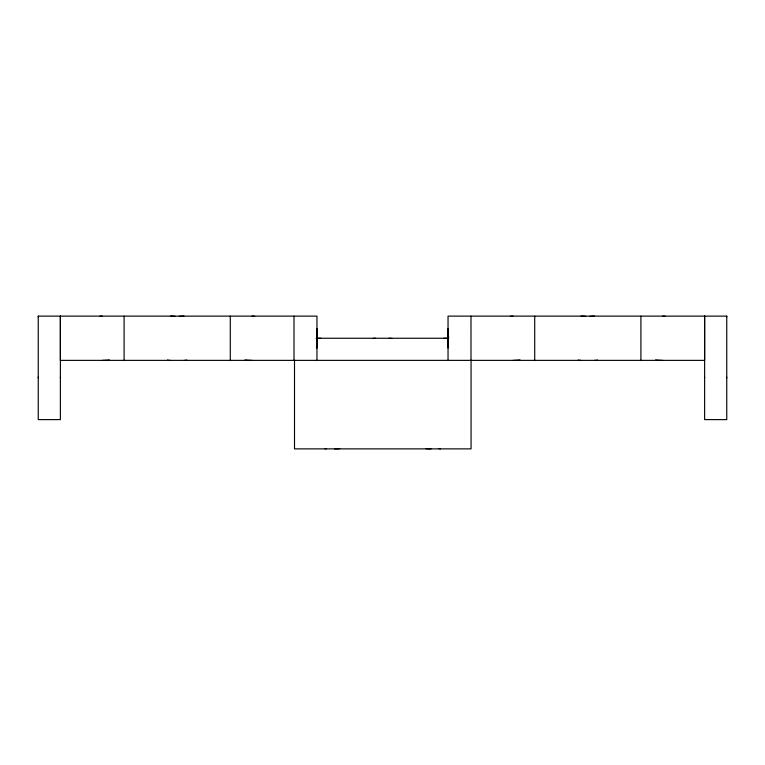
<?xml version="1.0" encoding="UTF-8"?>
<svg xmlns="http://www.w3.org/2000/svg" width="765" height="765" viewBox="0 0 765 765"><rect width="100%" height="100%" fill="white"/><g stroke="black" fill="none" stroke-linecap="round" stroke-linejoin="round"><path stroke-width="1.15" d="M316.959 360.372L316.959 316.127L38.25 316.127L38.25 419.612L60.378 419.612L60.378 316.127L60.378 360.372L704.622 360.372L704.622 316.127L704.622 419.612L726.75 419.612L726.75 316.127L448.041 316.127L448.041 360.372M316.949 347.97L316.949 338.866M316.949 337.642L316.949 328.52M448.051 347.97L448.051 338.866M448.051 337.642L448.051 328.52M325.077 448.864L326.54 448.653M316.375 338.254L448.663 338.254M439.024 448.653L440.487 448.864M726.75 316.127L726.75 316.882M726.75 377.193L726.75 377.948M704.622 377.193L704.622 377.948M640.907 316.127L640.907 360.372M534.716 316.127L534.716 360.372M471.058 360.372L471.058 448.873L294.506 448.873L294.506 360.372M470.991 316.127L471.001 360.372M294.009 316.127L294.009 360.372M230.284 316.127L230.284 360.372M124.093 316.127L124.093 360.372M60.378 377.193L60.378 377.948M38.25 316.127L38.25 316.882M38.25 377.193L38.25 377.948M99.727 316.347A9.629 0.975 5.9 0 1 102.309 316.136M109.385 359.933A9.629 0.975 -5.9 0 1 102.309 360.372M179.239 316.347A9.629 0.975 -5.9 0 1 183.925 316.136M186.746 359.933A9.629 0.975 5.9 0 1 183.925 360.372M252.068 316.136A9.629 0.975 -5.9 0 1 254.649 316.347M252.068 360.372A9.629 0.975 5.9 0 1 245.001 359.933M170.452 316.136A9.629 0.975 5.9 0 1 175.137 316.347M170.452 360.372A9.629 0.975 -5.9 0 1 167.64 359.933M339.736 448.653A9.629 1.377 0 0 1 334.601 448.864M430.963 448.864A9.629 1.377 0 0 1 425.828 448.653M510.351 316.347A9.629 0.975 5.9 0 1 512.933 316.136M519.999 359.933A9.629 0.975 -5.9 0 1 512.933 360.372M589.863 316.347A9.629 0.975 -5.9 0 1 594.548 316.136M597.36 359.933A9.629 0.975 5.9 0 1 594.548 360.372M662.691 316.136A9.629 0.975 -5.9 0 1 665.273 316.347M662.691 360.372A9.629 0.975 5.9 0 1 655.615 359.933M581.075 316.136A9.629 0.975 5.9 0 1 585.76 316.347M581.075 360.372A9.629 0.975 -5.9 0 1 578.254 359.933M448.051 344.986A9.629 1.014 -83.9 0 1 448.644 336.724M372.909 338.522A9.629 0.975 5.9 0 1 375.605 338.254M316.251 338.474A9.629 0.975 -5.9 0 1 320.937 338.254M389.079 338.254A9.629 0.975 -5.9 0 1 391.776 338.522M443.748 338.254A9.629 0.975 5.9 0 1 448.433 338.474M316.949 344.986A9.629 1.014 83.9 0 1 316.356 347.693"/></g></svg>
